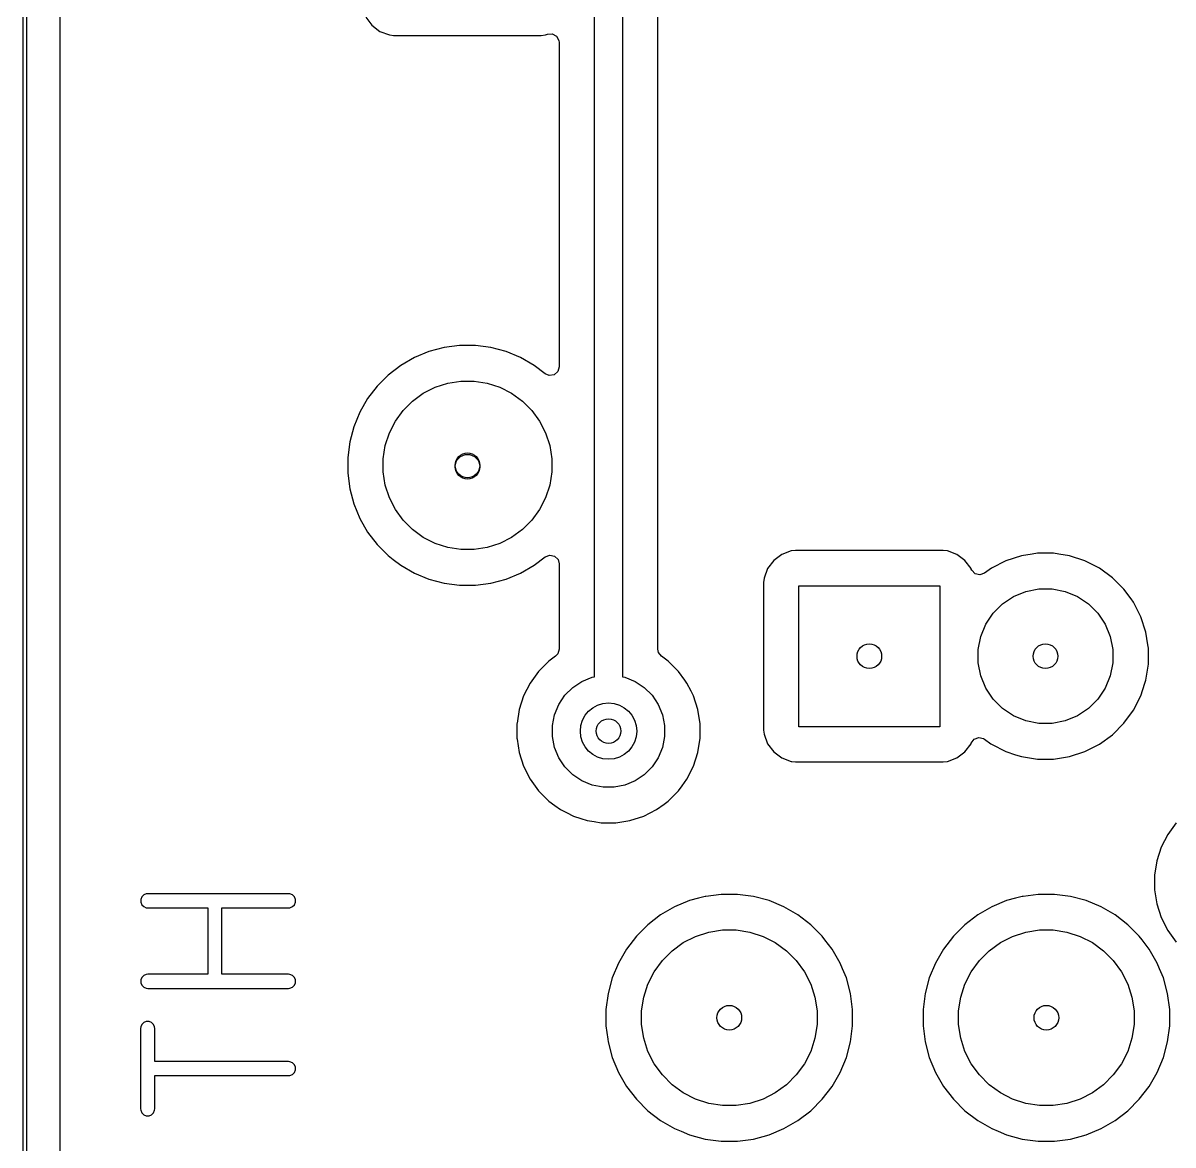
# Model space of a CAD drawing. Header units: millimetres. Extents: x 121.3 to 153.8, y -119.7 to -62.2.
# Drawn here: x 121.27 to 137.6, y -98.11 to -82.19 of the extents above; entities that cross this region are included whole.
import ezdxf

# ---------------------------------------------------------------- set-up
doc = ezdxf.new("R2010")
doc.units = ezdxf.units.MM
doc.layers.add('BLACK', color=250, linetype='CONTINUOUS')

msp = doc.modelspace()

# ---------------------------------------------------------------- linework, layer by layer
at = {"layer": 'BLACK', "linetype": 'CONTINUOUS'}
for p, q in [((121.275, -114.71), (121.275, -67.21)), ((121.325, -67.21), (121.325, -114.71)), ((121.8005, -88.351955), (121.8005, -67.212706)), ((129.385473, -91.461568), (129.385473, -73.064527)), ((129.785473, -73.147369), (129.785473, -91.461428)), ((130.285973, -88.357442), (130.285973, -73.406045)), ((126.140043, -82.105741), (126.226289, -82.22095)), ((126.226289, -82.22095), (126.226292, -82.220953)), ((126.226292, -82.220953), (126.341501, -82.307199)), ((126.341501, -82.307199), (126.341508, -82.307203)), ((126.341508, -82.307203), (126.476354, -82.357497)), ((126.476354, -82.357497), (126.476353, -82.357497)), ((126.476353, -82.357497), (126.483281, -82.358241)), ((126.483281, -82.358241), (126.535964, -82.363906)), ((126.535964, -82.363906), (128.631709, -82.363905)), ((128.631709, -82.363905), (128.69132, -82.357497)), ((128.69132, -82.357497), (128.717638, -82.34768)), ((128.717638, -82.34768), (128.78733, -82.342696)), ((128.78733, -82.342696), (128.848653, -82.37618)), ((128.848653, -82.37618), (128.882139, -82.437503)), ((128.882139, -82.437503), (128.884973, -82.463862)), ((128.884973, -82.463862), (128.884973, -87.066921)), ((127.251374, -86.792002), (127.036056, -86.849696)), ((127.251377, -86.792001), (127.251374, -86.792002)), ((127.251384, -86.792), (127.251377, -86.792001)), ((127.47237, -86.762907), (127.251384, -86.792)), ((127.472374, -86.762906), (127.47237, -86.762907)), ((127.47238, -86.762906), (127.472374, -86.762906)), ((127.695294, -86.762906), (127.47238, -86.762906)), ((127.6953, -86.762906), (127.695294, -86.762906)), ((127.695303, -86.762907), (127.6953, -86.762906)), ((127.916289, -86.792), (127.695303, -86.762907)), ((127.916294, -86.792001), (127.916289, -86.792)), ((127.9163, -86.792002), (127.916294, -86.792001)), ((128.131618, -86.849696), (127.9163, -86.792002)), ((126.83011, -86.935001), (126.637063, -87.046458)), ((126.830114, -86.934999), (126.83011, -86.935001)), ((127.036046, -86.849699), (126.830114, -86.934999)), ((127.036056, -86.849696), (127.036046, -86.849699)), ((128.13162, -86.849697), (128.131618, -86.849696)), ((128.131627, -86.849699), (128.13162, -86.849697)), ((128.337559, -86.934999), (128.131627, -86.849699)), ((128.337563, -86.935001), (128.337559, -86.934999)), ((128.530611, -87.046458), (128.337563, -86.935001)), ((126.637054, -87.046464), (126.460214, -87.182157)), ((126.637063, -87.046458), (126.637054, -87.046464)), ((128.530614, -87.04646), (128.530611, -87.046458)), ((128.53062, -87.046464), (128.530614, -87.04646)), ((128.685487, -87.165297), (128.53062, -87.046464)), ((128.865288, -87.13396), (128.812484, -87.179715)), ((128.884973, -87.066921), (128.865288, -87.13396)), ((126.460207, -87.182163), (126.302594, -87.339776)), ((126.460214, -87.182157), (126.460207, -87.182163)), ((127.124617, -87.354751), (127.303703, -87.296562)), ((127.303703, -87.296562), (127.489686, -87.267105)), ((127.489686, -87.267105), (127.677988, -87.267105)), ((127.677988, -87.267105), (127.863971, -87.296562)), ((127.863971, -87.296562), (128.043057, -87.354751)), ((128.743326, -87.189659), (128.685487, -87.165297)), ((128.812484, -87.179715), (128.743326, -87.189659)), ((126.302588, -87.339783), (126.166895, -87.516623)), ((126.302594, -87.339776), (126.302588, -87.339783)), ((126.804499, -87.550919), (126.956839, -87.440238)), ((126.956839, -87.440238), (127.124617, -87.354751)), ((128.043057, -87.354751), (128.210835, -87.440238)), ((128.210835, -87.440238), (128.363175, -87.550919)), ((126.166889, -87.516632), (126.055432, -87.709679)), ((126.166895, -87.516623), (126.166889, -87.516632)), ((126.67135, -87.684068), (126.804499, -87.550919)), ((128.363175, -87.550919), (128.496324, -87.684068)), ((126.05543, -87.709683), (125.97013, -87.915615)), ((126.055432, -87.709679), (126.05543, -87.709683)), ((126.560669, -87.836408), (126.67135, -87.684068)), ((128.496324, -87.684068), (128.607005, -87.836408)), ((125.970127, -87.915625), (125.912434, -88.13094)), ((125.97013, -87.915615), (125.970127, -87.915625)), ((126.475182, -88.004186), (126.560669, -87.836408)), ((128.607005, -87.836408), (128.692492, -88.004186)), ((125.912431, -88.130953), (125.883338, -88.351939)), ((125.912434, -88.13094), (125.912431, -88.130953)), ((126.416993, -88.183272), (126.475182, -88.004186)), ((128.692492, -88.004186), (128.750681, -88.183272)), ((126.387536, -88.369255), (126.416993, -88.183272)), ((128.750681, -88.183272), (128.780138, -88.369255)), ((121.8005, -94.278458), (121.8005, -88.351955)), ((125.883338, -88.351939), (125.883337, -88.351955)), ((125.883337, -88.351955), (125.883337, -88.574856)), ((126.387536, -88.557557), (126.387536, -88.369255)), ((128.780138, -88.369255), (128.780138, -88.557557)), ((130.285973, -90.123277), (130.285973, -88.357442)), ((125.883337, -88.574856), (125.883338, -88.574872)), ((125.883338, -88.574872), (125.912431, -88.795858)), ((126.416993, -88.74354), (126.387536, -88.557557)), ((128.780138, -88.557557), (128.750681, -88.74354)), ((126.475182, -88.922626), (126.416993, -88.74354)), ((128.750681, -88.74354), (128.692492, -88.922626)), ((125.912431, -88.795858), (125.912432, -88.795863)), ((125.912432, -88.795863), (125.912433, -88.795869)), ((125.912433, -88.795869), (125.912434, -88.795871)), ((125.912434, -88.795871), (125.970127, -89.011186)), ((126.560669, -89.090404), (126.475182, -88.922626)), ((128.692492, -88.922626), (128.607005, -89.090404)), ((125.970127, -89.011186), (125.97013, -89.011196)), ((125.97013, -89.011196), (126.05543, -89.217128)), ((126.67135, -89.242744), (126.560669, -89.090404)), ((128.607005, -89.090404), (128.496324, -89.242744)), ((126.05543, -89.217128), (126.055432, -89.217132)), ((126.055432, -89.217132), (126.166889, -89.41018)), ((126.804499, -89.375893), (126.67135, -89.242744)), ((128.496324, -89.242744), (128.363175, -89.375893)), ((126.166889, -89.41018), (126.166894, -89.410186)), ((126.166894, -89.410186), (126.166895, -89.410188)), ((126.166895, -89.410188), (126.302588, -89.587028)), ((126.956839, -89.486574), (126.804499, -89.375893)), ((128.363175, -89.375893), (128.210835, -89.486574)), ((126.302588, -89.587028), (126.302594, -89.587035)), ((126.302594, -89.587035), (126.460207, -89.744648)), ((127.124617, -89.572061), (126.956839, -89.486574)), ((127.303703, -89.63025), (127.124617, -89.572061)), ((128.043057, -89.572061), (127.863971, -89.63025)), ((128.210835, -89.486574), (128.043057, -89.572061)), ((126.460207, -89.744648), (126.460214, -89.744654)), ((126.460214, -89.744654), (126.531264, -89.799172)), ((127.489686, -89.659707), (127.303703, -89.63025)), ((127.677988, -89.659707), (127.489686, -89.659707)), ((127.863971, -89.63025), (127.677988, -89.659707)), ((128.530611, -89.880354), (128.685487, -89.761513)), ((128.685487, -89.761513), (128.750656, -89.73632)), ((128.750656, -89.73632), (128.819101, -89.750358)), ((128.819101, -89.750358), (128.86909, -89.799172)), ((132.045025, -89.727348), (131.929816, -89.813594)), ((132.045032, -89.727344), (132.045025, -89.727348)), ((132.179877, -89.67705), (132.045032, -89.727344)), ((132.239484, -89.670643), (132.179877, -89.67705)), ((132.23949, -89.670642), (132.239484, -89.670643)), ((134.335225, -89.670642), (132.23949, -89.670642)), ((134.335234, -89.670642), (134.335225, -89.670642)), ((134.335242, -89.670642), (134.335234, -89.670642)), ((134.335244, -89.670643), (134.335242, -89.670642)), ((134.394844, -89.67705), (134.335244, -89.670643)), ((134.529689, -89.727344), (134.394843, -89.67705)), ((134.394843, -89.67705), (134.394844, -89.67705)), ((134.529696, -89.727348), (134.529689, -89.727344)), ((134.644905, -89.813594), (134.529696, -89.727348)), ((135.445355, -89.746605), (135.226726, -89.817642)), ((135.445358, -89.746605), (135.445355, -89.746605)), ((135.596731, -89.722629), (135.445358, -89.746605)), ((135.672417, -89.710642), (135.596731, -89.722629)), ((135.902305, -89.710642), (135.672417, -89.710642)), ((135.97799, -89.722629), (135.902305, -89.710642)), ((136.129364, -89.746605), (135.97799, -89.722629)), ((136.347995, -89.817642), (136.129364, -89.746605)), ((126.531264, -89.799172), (126.637063, -89.880354)), ((126.637063, -89.880354), (126.830111, -89.991811)), ((128.337563, -89.991811), (128.530611, -89.880354)), ((128.86909, -89.799172), (128.884973, -89.85989)), ((128.884973, -89.85989), (128.884973, -91.071971)), ((131.843563, -89.928813), (131.793269, -90.063659)), ((131.843567, -89.928806), (131.843563, -89.928813)), ((131.929813, -89.813597), (131.843567, -89.928806)), ((131.929816, -89.813594), (131.929813, -89.813597)), ((134.644908, -89.813597), (134.644905, -89.813594)), ((134.731154, -89.928806), (134.644908, -89.813597)), ((134.731159, -89.928815), (134.731154, -89.928806)), ((134.734115, -89.93674), (134.731159, -89.928815)), ((135.021892, -89.92201), (134.923182, -89.993727)), ((135.226726, -89.817642), (135.021892, -89.92201)), ((136.430911, -89.85989), (136.347995, -89.817642)), ((136.55283, -89.922011), (136.430911, -89.85989)), ((136.552832, -89.922012), (136.55283, -89.922011)), ((136.552833, -89.922013), (136.552832, -89.922012)), ((136.738806, -90.057129), (136.552833, -89.922013)), ((126.830111, -89.991811), (127.036056, -90.077116)), ((127.036056, -90.077116), (127.251374, -90.13481)), ((127.9163, -90.13481), (128.131618, -90.077116)), ((128.131618, -90.077116), (128.337563, -89.991811)), ((131.793269, -90.063659), (131.786862, -90.123258)), ((134.740627, -89.951274), (134.734115, -89.93674)), ((134.789321, -90.00138), (134.740627, -89.951274)), ((134.857375, -90.017206), (134.789321, -90.00138)), ((134.923182, -89.993727), (134.857375, -90.017206)), ((136.738811, -90.057133), (136.738806, -90.057129)), ((136.901369, -90.219691), (136.738811, -90.057133)), ((127.251374, -90.13481), (127.47238, -90.163906)), ((127.47238, -90.163906), (127.472387, -90.163906)), ((127.472387, -90.163906), (127.695287, -90.163906)), ((127.695287, -90.163906), (127.695294, -90.163906)), ((127.695294, -90.163906), (127.9163, -90.13481)), ((130.285973, -91.071461), (130.285973, -90.123277)), ((131.786862, -90.123258), (131.786861, -90.123277)), ((131.786861, -90.123277), (131.786861, -92.219012)), ((132.287361, -92.171142), (132.287361, -90.171142)), ((132.287361, -90.171142), (134.287361, -90.171142)), ((134.287361, -90.171142), (134.287361, -92.171142)), ((135.33482, -90.324498), (135.508688, -90.252479)), ((135.508688, -90.252479), (135.693265, -90.215765)), ((135.693265, -90.215765), (135.881457, -90.215765)), ((135.881457, -90.215765), (136.066034, -90.252479)), ((136.066034, -90.252479), (136.239902, -90.324498)), ((136.901373, -90.219696), (136.901369, -90.219691)), ((137.002457, -90.358828), (136.901373, -90.219696)), ((135.178343, -90.429052), (135.33482, -90.324498)), ((136.239902, -90.324498), (136.396379, -90.429052)), ((137.036492, -90.405673), (137.002457, -90.358828)), ((137.116992, -90.563664), (137.036492, -90.405673)), ((134.940717, -90.718601), (135.045271, -90.562124)), ((135.045271, -90.562124), (135.178343, -90.429052)), ((136.396379, -90.429052), (136.529451, -90.562124)), ((136.529451, -90.562124), (136.634005, -90.718601)), ((137.14086, -90.610507), (137.116992, -90.563664)), ((134.868698, -90.892469), (134.940717, -90.718601)), ((136.634005, -90.718601), (136.706024, -90.892469)), ((137.211897, -90.829136), (137.14086, -90.610507)), ((134.831984, -91.077046), (134.868698, -90.892469)), ((136.706024, -90.892469), (136.742738, -91.077046)), ((137.211897, -90.829137), (137.211897, -90.829136)), ((137.211898, -90.829141), (137.211897, -90.829137)), ((137.240442, -91.009357), (137.211898, -90.829141)), ((128.884973, -91.071971), (128.865288, -91.13901)), ((130.294422, -91.116449), (130.285973, -91.071461)), ((134.831984, -91.265238), (134.831984, -91.077046)), ((136.742738, -91.077046), (136.742738, -91.265238)), ((137.247861, -91.056198), (137.240442, -91.009357)), ((137.247861, -91.286086), (137.247861, -91.056198)), ((128.738606, -91.241493), (128.593852, -91.386247)), ((128.738611, -91.241489), (128.738606, -91.241493)), ((128.833858, -91.172289), (128.738611, -91.241489)), ((128.865288, -91.13901), (128.833858, -91.172289)), ((130.337088, -91.171779), (130.294422, -91.116449)), ((130.433036, -91.241489), (130.337088, -91.171779)), ((130.433041, -91.241493), (130.433036, -91.241489)), ((130.577795, -91.386247), (130.433041, -91.241493)), ((128.593852, -91.386247), (128.473539, -91.551847)), ((130.669988, -91.513143), (130.577795, -91.386247)), ((134.868698, -91.449815), (134.831984, -91.265238)), ((136.742738, -91.265238), (136.706024, -91.449815)), ((137.211898, -91.513143), (137.247861, -91.286086)), ((128.473539, -91.551847), (128.380605, -91.734237)), ((129.078309, -91.615053), (129.208707, -91.527924)), ((129.208707, -91.527924), (129.353596, -91.467909)), ((129.353596, -91.467909), (129.385473, -91.461568)), ((129.785473, -91.461428), (129.818052, -91.467909)), ((129.818052, -91.467909), (129.962941, -91.527924)), ((129.962941, -91.527924), (130.093339, -91.615053)), ((130.698111, -91.551851), (130.669988, -91.513143)), ((130.757327, -91.668068), (130.698111, -91.551851)), ((134.940717, -91.623683), (134.868698, -91.449815)), ((136.706024, -91.449815), (136.634005, -91.623683)), ((137.140859, -91.731779), (137.199321, -91.551851)), ((137.199321, -91.551851), (137.211897, -91.513147)), ((137.211897, -91.513146), (137.211898, -91.513143)), ((137.211897, -91.513147), (137.211897, -91.513146)), ((128.880287, -91.856344), (128.967416, -91.725946)), ((128.967416, -91.725946), (129.078309, -91.615053)), ((130.093339, -91.615053), (130.204232, -91.725946)), ((130.204232, -91.725946), (130.291361, -91.856344)), ((130.791042, -91.734237), (130.757327, -91.668068)), ((135.045271, -91.78016), (134.940717, -91.623683)), ((136.634005, -91.623683), (136.529451, -91.78016)), ((137.036492, -91.936611), (137.140859, -91.731779)), ((128.380605, -91.734237), (128.317346, -91.928926)), ((128.820272, -92.001233), (128.880287, -91.856344)), ((130.291361, -91.856344), (130.351376, -92.001233)), ((130.791042, -91.734239), (130.791042, -91.734237)), ((130.791044, -91.734242), (130.791042, -91.734239)), ((130.854301, -91.928927), (130.791044, -91.734242)), ((135.178343, -91.913232), (135.045271, -91.78016)), ((136.529451, -91.78016), (136.396379, -91.913232)), ((128.317346, -91.928926), (128.286674, -92.122587)), ((128.789676, -92.155047), (128.820272, -92.001233)), ((130.351376, -92.001233), (130.381972, -92.155047)), ((130.886324, -92.131109), (130.854301, -91.928927)), ((135.33482, -92.017786), (135.178343, -91.913232)), ((135.508688, -92.089805), (135.33482, -92.017786)), ((136.239902, -92.017786), (136.066034, -92.089805)), ((136.396379, -91.913232), (136.239902, -92.017786)), ((136.901368, -92.122594), (137.036492, -91.936611)), ((128.286674, -92.122587), (128.285324, -92.131109)), ((128.285324, -92.131109), (128.285324, -92.335813)), ((128.789676, -92.311875), (128.789676, -92.155047)), ((130.381972, -92.155047), (130.381972, -92.311875)), ((130.886324, -92.335813), (130.886324, -92.131109)), ((131.786861, -92.219012), (131.786862, -92.219018)), ((131.786862, -92.219018), (131.793269, -92.278625)), ((134.287361, -92.171142), (132.287361, -92.171142)), ((135.693265, -92.126519), (135.508688, -92.089805)), ((135.881457, -92.126519), (135.693265, -92.126519)), ((136.066034, -92.089805), (135.881457, -92.126519)), ((136.738813, -92.285149), (136.901368, -92.122594)), ((128.285324, -92.335813), (128.287509, -92.34961)), ((128.287509, -92.34961), (128.317346, -92.537995)), ((128.820272, -92.465689), (128.789676, -92.311875)), ((130.381972, -92.311875), (130.351376, -92.465689)), ((130.854301, -92.537995), (130.886324, -92.335813)), ((131.793269, -92.278625), (131.843563, -92.41347)), ((134.734114, -92.405545), (134.775983, -92.34961)), ((134.775983, -92.34961), (134.841447, -92.325191)), ((134.841447, -92.325191), (134.90972, -92.340041)), ((134.90972, -92.340041), (134.923182, -92.348557)), ((134.923182, -92.348557), (135.010453, -92.411962)), ((136.55283, -92.420273), (136.738813, -92.285149)), ((128.317346, -92.537995), (128.380605, -92.732684)), ((128.880287, -92.610578), (128.820272, -92.465689)), ((130.351376, -92.465689), (130.291361, -92.610578)), ((130.791044, -92.73268), (130.854301, -92.537995)), ((131.843563, -92.41347), (131.843567, -92.413477)), ((131.843567, -92.413477), (131.929813, -92.528686)), ((131.929813, -92.528686), (131.929816, -92.528689)), ((131.929816, -92.528689), (132.045025, -92.614935)), ((134.529692, -92.614938), (134.644907, -92.528688)), ((134.644907, -92.528688), (134.731157, -92.413473)), ((134.731157, -92.413473), (134.734114, -92.405545)), ((135.010453, -92.411962), (135.021892, -92.420273)), ((135.021892, -92.420273), (135.226724, -92.52464)), ((135.226724, -92.52464), (135.226726, -92.524641)), ((135.226726, -92.524641), (135.360462, -92.568094)), ((136.129366, -92.595678), (136.347995, -92.524641)), ((136.347995, -92.524641), (136.347995, -92.52464)), ((136.347995, -92.52464), (136.347998, -92.52464)), ((136.347998, -92.52464), (136.55283, -92.420273)), ((128.967416, -92.740976), (128.880287, -92.610578)), ((130.291361, -92.610578), (130.204232, -92.740976)), ((132.045025, -92.614935), (132.045032, -92.614939)), ((132.045032, -92.614939), (132.179878, -92.665233)), ((132.179878, -92.665233), (132.179877, -92.665233)), ((132.179877, -92.665233), (132.186805, -92.665977)), ((132.186805, -92.665977), (132.239488, -92.671642)), ((132.239488, -92.671642), (134.335233, -92.671641)), ((134.335233, -92.671641), (134.394844, -92.665233)), ((134.394844, -92.665233), (134.529692, -92.614938)), ((135.360462, -92.568094), (135.44536, -92.595679)), ((135.44536, -92.595679), (135.672417, -92.631642)), ((135.672417, -92.631642), (135.672418, -92.631642)), ((135.672418, -92.631642), (135.902304, -92.631642)), ((135.902304, -92.631642), (135.902305, -92.631642)), ((135.902305, -92.631642), (136.129362, -92.595679)), ((136.129362, -92.595679), (136.129365, -92.595678)), ((136.129365, -92.595678), (136.129366, -92.595678)), ((128.380605, -92.732684), (128.473539, -92.915074)), ((129.078309, -92.851869), (128.967416, -92.740976)), ((129.208707, -92.938998), (129.078309, -92.851869)), ((130.093339, -92.851869), (129.962941, -92.938998)), ((130.204232, -92.740976), (130.093339, -92.851869)), ((130.698111, -92.915071), (130.791044, -92.73268)), ((128.473539, -92.915074), (128.593852, -93.080674)), ((129.353596, -92.999013), (129.208707, -92.938998)), ((129.50741, -93.029609), (129.353596, -92.999013)), ((129.664238, -93.029609), (129.50741, -93.029609)), ((129.818052, -92.999013), (129.664238, -93.029609)), ((129.962941, -92.938998), (129.818052, -92.999013)), ((130.577795, -93.080674), (130.630556, -93.008051)), ((130.630556, -93.008051), (130.698111, -92.915071)), ((128.593852, -93.080674), (128.73861, -93.225432)), ((130.433043, -93.225427), (130.57779, -93.08068)), ((130.57779, -93.08068), (130.577792, -93.080676)), ((130.577792, -93.080676), (130.577795, -93.080674)), ((128.73861, -93.225432), (128.825638, -93.28866)), ((128.825638, -93.28866), (128.904214, -93.345748)), ((128.904214, -93.345748), (128.988783, -93.388838)), ((130.085043, -93.438681), (130.267434, -93.345748)), ((130.267434, -93.345748), (130.373726, -93.268523)), ((130.373726, -93.268523), (130.433037, -93.225432)), ((130.433037, -93.225432), (130.433039, -93.225429)), ((130.433039, -93.225429), (130.433043, -93.225427)), ((128.988783, -93.388838), (129.0866, -93.438679)), ((129.0866, -93.438679), (129.086602, -93.438679)), ((129.086602, -93.438679), (129.086605, -93.438681)), ((129.086605, -93.438681), (129.190961, -93.472588)), ((129.190961, -93.472588), (129.281289, -93.501938)), ((129.281289, -93.501938), (129.382381, -93.517949)), ((129.382381, -93.517949), (129.483472, -93.533961)), ((129.688176, -93.533961), (129.890358, -93.501938)), ((129.890358, -93.501938), (130.085043, -93.438681)), ((129.483472, -93.533961), (129.483473, -93.533961)), ((129.483473, -93.533961), (129.688175, -93.533961)), ((129.688175, -93.533961), (129.688176, -93.533961)), ((137.644313, -93.533596), (137.524, -93.699196)), ((137.524, -93.699196), (137.431066, -93.881586)), ((137.431066, -93.881586), (137.367807, -94.076275)), ((137.367807, -94.076275), (137.335785, -94.278458)), ((121.8005, -108.36476), (121.8005, -94.278458)), ((137.335785, -94.278458), (137.335785, -94.483161)), ((137.335785, -94.483161), (137.367807, -94.685344)), ((122.961691, -94.585153), (122.946759, -94.621201)), ((122.946759, -94.621201), (122.946759, -94.660219)), ((122.946759, -94.660219), (122.961691, -94.696267)), ((122.989281, -94.557563), (122.961691, -94.585153)), ((123.025329, -94.542631), (122.989281, -94.557563)), ((123.044838, -94.54071), (123.025329, -94.542631)), ((125.044838, -94.54071), (123.044838, -94.54071)), ((125.064347, -94.542631), (125.044838, -94.54071)), ((125.100395, -94.557563), (125.064347, -94.542631)), ((125.127985, -94.585153), (125.100395, -94.557563)), ((125.142917, -94.621201), (125.127985, -94.585153)), ((125.127985, -94.696267), (125.142917, -94.660219)), ((125.142917, -94.660219), (125.142917, -94.621201)), ((130.736112, -94.638842), (130.524123, -94.72665)), ((130.864076, -94.604554), (130.736112, -94.638842)), ((130.957762, -94.579452), (130.864076, -94.604554)), ((130.968715, -94.578009), (130.957762, -94.579452)), ((131.185258, -94.5495), (130.968715, -94.578009)), ((131.185266, -94.5495), (131.185258, -94.5495)), ((131.414734, -94.5495), (131.185266, -94.5495)), ((131.414741, -94.5495), (131.414734, -94.5495)), ((131.604215, -94.574446), (131.414741, -94.5495)), ((131.642238, -94.579452), (131.604215, -94.574446)), ((131.863887, -94.638842), (131.642238, -94.579452)), ((132.075876, -94.72665), (131.863887, -94.638842)), ((135.236112, -94.638842), (135.024123, -94.72665)), ((135.364076, -94.604554), (135.236112, -94.638842)), ((135.457762, -94.579452), (135.364076, -94.604554)), ((135.468715, -94.578009), (135.457762, -94.579452)), ((135.685258, -94.5495), (135.468715, -94.578009)), ((135.685266, -94.5495), (135.685258, -94.5495)), ((135.914734, -94.5495), (135.685266, -94.5495)), ((135.914741, -94.5495), (135.914734, -94.5495)), ((136.104215, -94.574446), (135.914741, -94.5495)), ((136.142238, -94.579452), (136.104215, -94.574446)), ((136.363887, -94.638842), (136.142238, -94.579452)), ((136.575876, -94.72665), (136.363887, -94.638842)), ((122.961691, -94.696267), (122.989281, -94.723857)), ((122.989281, -94.723857), (123.025329, -94.738789)), ((123.025329, -94.738789), (123.044838, -94.74071)), ((123.044838, -94.74071), (123.897219, -94.74071)), ((123.897219, -94.74071), (123.897219, -95.683567)), ((124.097219, -95.683567), (124.097219, -94.74071)), ((124.097219, -94.74071), (125.044838, -94.74071)), ((125.044838, -94.74071), (125.064347, -94.738789)), ((125.064347, -94.738789), (125.100395, -94.723857)), ((125.100395, -94.723857), (125.127985, -94.696267)), ((130.524109, -94.726657), (130.325382, -94.841392)), ((130.524123, -94.72665), (130.524109, -94.726657)), ((132.07589, -94.726657), (132.075876, -94.72665)), ((132.274617, -94.841392), (132.07589, -94.726657)), ((135.024109, -94.726657), (134.825382, -94.841392)), ((135.024123, -94.72665), (135.024109, -94.726657)), ((136.57589, -94.726657), (136.575876, -94.72665)), ((136.774617, -94.841392), (136.57589, -94.726657)), ((137.367807, -94.685344), (137.431066, -94.880033)), ((130.143338, -94.981081), (129.981081, -95.143338)), ((130.325382, -94.841392), (130.143338, -94.981081)), ((132.456661, -94.981081), (132.274617, -94.841392)), ((132.45667, -94.981089), (132.456661, -94.981081)), ((132.618911, -95.14333), (132.45667, -94.981089)), ((134.643338, -94.981081), (134.481081, -95.143338)), ((134.825382, -94.841392), (134.643338, -94.981081)), ((136.956661, -94.981081), (136.774617, -94.841392)), ((136.95667, -94.981089), (136.956661, -94.981081)), ((137.118911, -95.14333), (136.95667, -94.981089)), ((137.431066, -94.880033), (137.524, -95.062423)), ((129.981081, -95.143338), (129.841392, -95.325382)), ((130.646877, -95.2342), (130.821646, -95.145151)), ((130.821646, -95.145151), (131.008193, -95.084538)), ((131.008193, -95.084538), (131.201926, -95.053853)), ((131.201926, -95.053853), (131.398074, -95.053853)), ((131.398074, -95.053853), (131.591807, -95.084538)), ((131.591807, -95.084538), (131.778354, -95.145151)), ((131.778354, -95.145151), (131.953123, -95.2342)), ((132.618918, -95.143338), (132.618911, -95.14333)), ((132.618919, -95.143339), (132.618918, -95.143338)), ((132.657764, -95.193962), (132.618919, -95.143339)), ((134.481081, -95.143338), (134.341392, -95.325382)), ((135.146877, -95.2342), (135.321646, -95.145151)), ((135.321646, -95.145151), (135.508193, -95.084538)), ((135.508193, -95.084538), (135.701926, -95.053853)), ((135.701926, -95.053853), (135.898074, -95.053853)), ((135.898074, -95.053853), (136.091807, -95.084538)), ((136.091807, -95.084538), (136.278354, -95.145151)), ((136.278354, -95.145151), (136.453123, -95.2342)), ((137.118918, -95.143338), (137.118911, -95.14333)), ((137.118919, -95.143339), (137.118918, -95.143338)), ((137.157764, -95.193962), (137.118919, -95.143339)), ((137.524, -95.062423), (137.644313, -95.228023)), ((130.48819, -95.349493), (130.646877, -95.2342)), ((131.953123, -95.2342), (132.11181, -95.349493)), ((132.758607, -95.325382), (132.657764, -95.193962)), ((134.98819, -95.349493), (135.146877, -95.2342)), ((136.453123, -95.2342), (136.61181, -95.349493)), ((137.258607, -95.325382), (137.157764, -95.193962)), ((129.841392, -95.325382), (129.726657, -95.524109)), ((130.349493, -95.48819), (130.48819, -95.349493)), ((132.11181, -95.349493), (132.250507, -95.48819)), ((132.758608, -95.325385), (132.758607, -95.325382)), ((132.758611, -95.325388), (132.758608, -95.325385)), ((132.873344, -95.524112), (132.758611, -95.325388)), ((134.341392, -95.325382), (134.226657, -95.524109)), ((134.849493, -95.48819), (134.98819, -95.349493)), ((136.61181, -95.349493), (136.750507, -95.48819)), ((137.258608, -95.325385), (137.258607, -95.325382)), ((137.258611, -95.325388), (137.258608, -95.325385)), ((137.373344, -95.524112), (137.258611, -95.325388)), ((129.72665, -95.524123), (129.638842, -95.736112)), ((129.726657, -95.524109), (129.72665, -95.524123)), ((130.145151, -95.821646), (130.2342, -95.646877)), ((130.2342, -95.646877), (130.349493, -95.48819)), ((132.250507, -95.48819), (132.3658, -95.646877)), ((132.3658, -95.646877), (132.454849, -95.821646)), ((132.873346, -95.524117), (132.873344, -95.524112)), ((132.873349, -95.524123), (132.873346, -95.524117)), ((132.907331, -95.606163), (132.873349, -95.524123)), ((132.961158, -95.736113), (132.907331, -95.606163)), ((134.22665, -95.524123), (134.138842, -95.736112)), ((134.226657, -95.524109), (134.22665, -95.524123)), ((134.645151, -95.821646), (134.7342, -95.646877)), ((134.7342, -95.646877), (134.849493, -95.48819)), ((136.750507, -95.48819), (136.8658, -95.646877)), ((136.8658, -95.646877), (136.954849, -95.821646)), ((137.373346, -95.524117), (137.373344, -95.524112)), ((137.373349, -95.524123), (137.373346, -95.524117)), ((137.407331, -95.606163), (137.373349, -95.524123)), ((137.461158, -95.736113), (137.407331, -95.606163)), ((122.961691, -95.72801), (122.946759, -95.764058)), ((122.946759, -95.764058), (122.946759, -95.803076)), ((122.946759, -95.803076), (122.961691, -95.839124)), ((122.989281, -95.70042), (122.961691, -95.72801)), ((123.025329, -95.685488), (122.989281, -95.70042)), ((123.044838, -95.683567), (123.025329, -95.685488)), ((123.897219, -95.683567), (123.044838, -95.683567)), ((125.044838, -95.683567), (124.097219, -95.683567)), ((125.064347, -95.685488), (125.044838, -95.683567)), ((125.100395, -95.70042), (125.064347, -95.685488)), ((125.127985, -95.72801), (125.100395, -95.70042)), ((125.142917, -95.764058), (125.127985, -95.72801)), ((125.127985, -95.839124), (125.142917, -95.803076)), ((125.142917, -95.803076), (125.142917, -95.764058)), ((129.638842, -95.736112), (129.579453, -95.957759)), ((133.020548, -95.957762), (132.961158, -95.736113)), ((134.138842, -95.736112), (134.079453, -95.957759)), ((137.520548, -95.957762), (137.461158, -95.736113)), ((122.961691, -95.839124), (122.989281, -95.866714)), ((122.989281, -95.866714), (123.025329, -95.881646)), ((123.025329, -95.881646), (123.044838, -95.883567)), ((123.044838, -95.883567), (125.044838, -95.883567)), ((125.044838, -95.883567), (125.064347, -95.881646)), ((125.064347, -95.881646), (125.100395, -95.866714)), ((125.100395, -95.866714), (125.127985, -95.839124)), ((129.579451, -95.95777), (129.5495, -96.185258)), ((129.579453, -95.957759), (129.579451, -95.95777)), ((130.084538, -96.008193), (130.145151, -95.821646)), ((132.454849, -95.821646), (132.515462, -96.008193)), ((133.050499, -96.185258), (133.020548, -95.957762)), ((134.079451, -95.95777), (134.0495, -96.185258)), ((134.079453, -95.957759), (134.079451, -95.95777)), ((134.584538, -96.008193), (134.645151, -95.821646)), ((136.954849, -95.821646), (137.015462, -96.008193)), ((137.5505, -96.185266), (137.520548, -95.957762)), ((130.053853, -96.201926), (130.084538, -96.008193)), ((132.515462, -96.008193), (132.546147, -96.201926)), ((134.553853, -96.201926), (134.584538, -96.008193)), ((137.015462, -96.008193), (137.046147, -96.201926)), ((129.5495, -96.185258), (129.5495, -96.414741)), ((130.053853, -96.398074), (130.053853, -96.201926)), ((132.546147, -96.201926), (132.546147, -96.398074)), ((133.0505, -96.185266), (133.050499, -96.185258)), ((133.0505, -96.414734), (133.0505, -96.185266)), ((134.0495, -96.185258), (134.0495, -96.414741)), ((134.553853, -96.398074), (134.553853, -96.201926)), ((137.046147, -96.201926), (137.046147, -96.398074)), ((137.5505, -96.414734), (137.5505, -96.185266)), ((122.946759, -96.430725), (122.944838, -96.450234)), ((122.944838, -96.450234), (122.944838, -97.593091)), ((122.961691, -96.394677), (122.946759, -96.430725)), ((122.989281, -96.367087), (122.961691, -96.394677)), ((123.025329, -96.352155), (122.989281, -96.367087)), ((123.064347, -96.352155), (123.025329, -96.352155)), ((123.100395, -96.367087), (123.064347, -96.352155)), ((123.127985, -96.394677), (123.100395, -96.367087)), ((123.142917, -96.430725), (123.127985, -96.394677)), ((123.144838, -96.450234), (123.142917, -96.430725)), ((123.144838, -96.921662), (123.144838, -96.450234)), ((129.5495, -96.414741), (129.574446, -96.604215)), ((130.084538, -96.591807), (130.053853, -96.398074)), ((132.546147, -96.398074), (132.515462, -96.591807)), ((133.020548, -96.642238), (133.0505, -96.414734)), ((134.0495, -96.414741), (134.074446, -96.604215)), ((134.584538, -96.591807), (134.553853, -96.398074)), ((137.046147, -96.398074), (137.015462, -96.591807)), ((137.520548, -96.642238), (137.5505, -96.414734)), ((129.574446, -96.604215), (129.579452, -96.642238)), ((130.145151, -96.778354), (130.084538, -96.591807)), ((132.515462, -96.591807), (132.454849, -96.778354)), ((134.074446, -96.604215), (134.079452, -96.642238)), ((134.645151, -96.778354), (134.584538, -96.591807)), ((137.015462, -96.591807), (136.954849, -96.778354)), ((129.579452, -96.642238), (129.579453, -96.64224)), ((129.579453, -96.64224), (129.638842, -96.863887)), ((130.2342, -96.953123), (130.145151, -96.778354)), ((132.454849, -96.778354), (132.3658, -96.953123)), ((132.961158, -96.863887), (133.020548, -96.642238)), ((134.079452, -96.642238), (134.079453, -96.64224)), ((134.079453, -96.64224), (134.138842, -96.863887)), ((134.7342, -96.953123), (134.645151, -96.778354)), ((136.954849, -96.778354), (136.8658, -96.953123)), ((137.461158, -96.863887), (137.520548, -96.642238)), ((125.044838, -96.921662), (123.144838, -96.921662)), ((125.064347, -96.923583), (125.044838, -96.921662)), ((125.100395, -96.938515), (125.064347, -96.923583)), ((125.127985, -96.966105), (125.100395, -96.938515)), ((129.638842, -96.863887), (129.72665, -97.075876)), ((130.349493, -97.11181), (130.2342, -96.953123)), ((132.3658, -96.953123), (132.250507, -97.11181)), ((132.873344, -97.075888), (132.961158, -96.863887)), ((134.138842, -96.863887), (134.22665, -97.075876)), ((134.849493, -97.11181), (134.7342, -96.953123)), ((136.8658, -96.953123), (136.750507, -97.11181)), ((137.373344, -97.075888), (137.461158, -96.863887)), ((125.064347, -97.119741), (125.100395, -97.104809)), ((125.100395, -97.104809), (125.127985, -97.077219)), ((125.142917, -97.002153), (125.127985, -96.966105)), ((125.127985, -97.077219), (125.142917, -97.041171)), ((125.142917, -97.041171), (125.142917, -97.002153)), ((129.72665, -97.075876), (129.726657, -97.07589)), ((129.726657, -97.07589), (129.841392, -97.274617)), ((130.48819, -97.250507), (130.349493, -97.11181)), ((132.250507, -97.11181), (132.11181, -97.250507)), ((132.758611, -97.274612), (132.873344, -97.075888)), ((134.22665, -97.075876), (134.226657, -97.07589)), ((134.226657, -97.07589), (134.341392, -97.274617)), ((134.98819, -97.250507), (134.849493, -97.11181)), ((136.750507, -97.11181), (136.61181, -97.250507)), ((137.258611, -97.274612), (137.373344, -97.075888)), ((123.144838, -97.593091), (123.144838, -97.121662)), ((123.144838, -97.121662), (125.044838, -97.121662)), ((125.044838, -97.121662), (125.064347, -97.119741)), ((129.841392, -97.274617), (129.981081, -97.456661)), ((130.646877, -97.3658), (130.48819, -97.250507)), ((132.11181, -97.250507), (131.953123, -97.3658)), ((132.618919, -97.456661), (132.758611, -97.274612)), ((134.341392, -97.274617), (134.481081, -97.456661)), ((135.146877, -97.3658), (134.98819, -97.250507)), ((136.61181, -97.250507), (136.453123, -97.3658)), ((137.118919, -97.456661), (137.258611, -97.274612)), ((130.821646, -97.454849), (130.646877, -97.3658)), ((131.953123, -97.3658), (131.778354, -97.454849)), ((135.321646, -97.454849), (135.146877, -97.3658)), ((136.453123, -97.3658), (136.278354, -97.454849)), ((122.944838, -97.593091), (122.946759, -97.6126)), ((123.142917, -97.6126), (123.144838, -97.593091)), ((129.981081, -97.456661), (129.981089, -97.45667)), ((129.981089, -97.45667), (130.14333, -97.618911)), ((131.008193, -97.515462), (130.821646, -97.454849)), ((131.201926, -97.546147), (131.008193, -97.515462)), ((131.398074, -97.546147), (131.201926, -97.546147)), ((131.591807, -97.515462), (131.398074, -97.546147)), ((131.778354, -97.454849), (131.591807, -97.515462)), ((132.45667, -97.618911), (132.618911, -97.45667)), ((132.618911, -97.45667), (132.618914, -97.456665)), ((132.618914, -97.456665), (132.618919, -97.456661)), ((134.481081, -97.456661), (134.481089, -97.45667)), ((134.481089, -97.45667), (134.64333, -97.618911)), ((135.508193, -97.515462), (135.321646, -97.454849)), ((135.701926, -97.546147), (135.508193, -97.515462)), ((135.898074, -97.546147), (135.701926, -97.546147)), ((136.091807, -97.515462), (135.898074, -97.546147)), ((136.278354, -97.454849), (136.091807, -97.515462)), ((136.95667, -97.618911), (137.118911, -97.45667)), ((137.118911, -97.45667), (137.118914, -97.456665)), ((137.118914, -97.456665), (137.118919, -97.456661)), ((122.946759, -97.6126), (122.961691, -97.648648)), ((122.961691, -97.648648), (122.989281, -97.676238)), ((122.989281, -97.676238), (123.025329, -97.69117)), ((123.025329, -97.69117), (123.064347, -97.69117)), ((123.064347, -97.69117), (123.100395, -97.676238)), ((123.100395, -97.676238), (123.127985, -97.648648)), ((123.127985, -97.648648), (123.142917, -97.6126)), ((130.14333, -97.618911), (130.143338, -97.618918)), ((130.143338, -97.618918), (130.325382, -97.758607)), ((130.325382, -97.758607), (130.325385, -97.758608)), ((130.325385, -97.758608), (130.325388, -97.758611)), ((130.325388, -97.758611), (130.524112, -97.873344)), ((132.075888, -97.873344), (132.274612, -97.758611)), ((132.274612, -97.758611), (132.456661, -97.618919)), ((132.456661, -97.618919), (132.456665, -97.618914)), ((132.456665, -97.618914), (132.45667, -97.618911)), ((134.64333, -97.618911), (134.643338, -97.618918)), ((134.643338, -97.618918), (134.825382, -97.758607)), ((134.825382, -97.758607), (134.825385, -97.758608)), ((134.825385, -97.758608), (134.825388, -97.758611)), ((134.825388, -97.758611), (135.024112, -97.873344)), ((136.575888, -97.873344), (136.774612, -97.758611)), ((136.774612, -97.758611), (136.956661, -97.618919)), ((136.956661, -97.618919), (136.956665, -97.618914)), ((136.956665, -97.618914), (136.95667, -97.618911)), ((130.524112, -97.873344), (130.524117, -97.873346)), ((130.524117, -97.873346), (130.524123, -97.873349)), ((130.524123, -97.873349), (130.61548, -97.91119)), ((130.61548, -97.91119), (130.736113, -97.961158)), ((131.863887, -97.961158), (132.075888, -97.873344)), ((135.024112, -97.873344), (135.024117, -97.873346)), ((135.024117, -97.873346), (135.024123, -97.873349)), ((135.024123, -97.873349), (135.11548, -97.91119)), ((135.11548, -97.91119), (135.236113, -97.961158)), ((136.363887, -97.961158), (136.575888, -97.873344)), ((130.736113, -97.961158), (130.957762, -98.020548)), ((130.957762, -98.020548), (131.185266, -98.0505)), ((131.185266, -98.0505), (131.185273, -98.0505)), ((131.185273, -98.0505), (131.414727, -98.0505)), ((131.414727, -98.0505), (131.414734, -98.0505)), ((131.414734, -98.0505), (131.642238, -98.020548)), ((131.642238, -98.020548), (131.863887, -97.961158)), ((135.236113, -97.961158), (135.457762, -98.020548)), ((135.457762, -98.020548), (135.685266, -98.0505)), ((135.685266, -98.0505), (135.685273, -98.0505)), ((135.685273, -98.0505), (135.914727, -98.0505)), ((135.914727, -98.0505), (135.914734, -98.0505)), ((135.914734, -98.0505), (136.142238, -98.020548)), ((136.142238, -98.020548), (136.363887, -97.961158))]:
    msp.add_line(p, q, dxfattribs=at)
at = {"layer": 'BLACK'}
for centre, radius in [((127.583837, -88.463406), 0.175), ((127.583837, -88.463406), 0.175), ((133.287361, -91.171142), 0.175), ((133.287361, -91.171142), 0.175), ((135.787361, -91.171142), 0.175), ((135.787361, -91.171142), 0.175), ((129.585824, -92.233461), 0.4), ((131.3, -96.3), 0.175), ((131.3, -96.3), 0.175), ((135.8, -96.3), 0.175), ((135.8, -96.3), 0.175)]:
    msp.add_circle(centre, radius, dxfattribs=at)
at = {"layer": 'WHITE'}
for centre in [(127.583837, -88.483406), (133.287361, -91.171142), (135.787361, -91.171142), (129.585824, -92.233461), (131.3, -96.3), (135.8, -96.3)]:
    msp.add_circle(centre, 0.175, dxfattribs=at)

doc.saveas('drawing.dxf')
